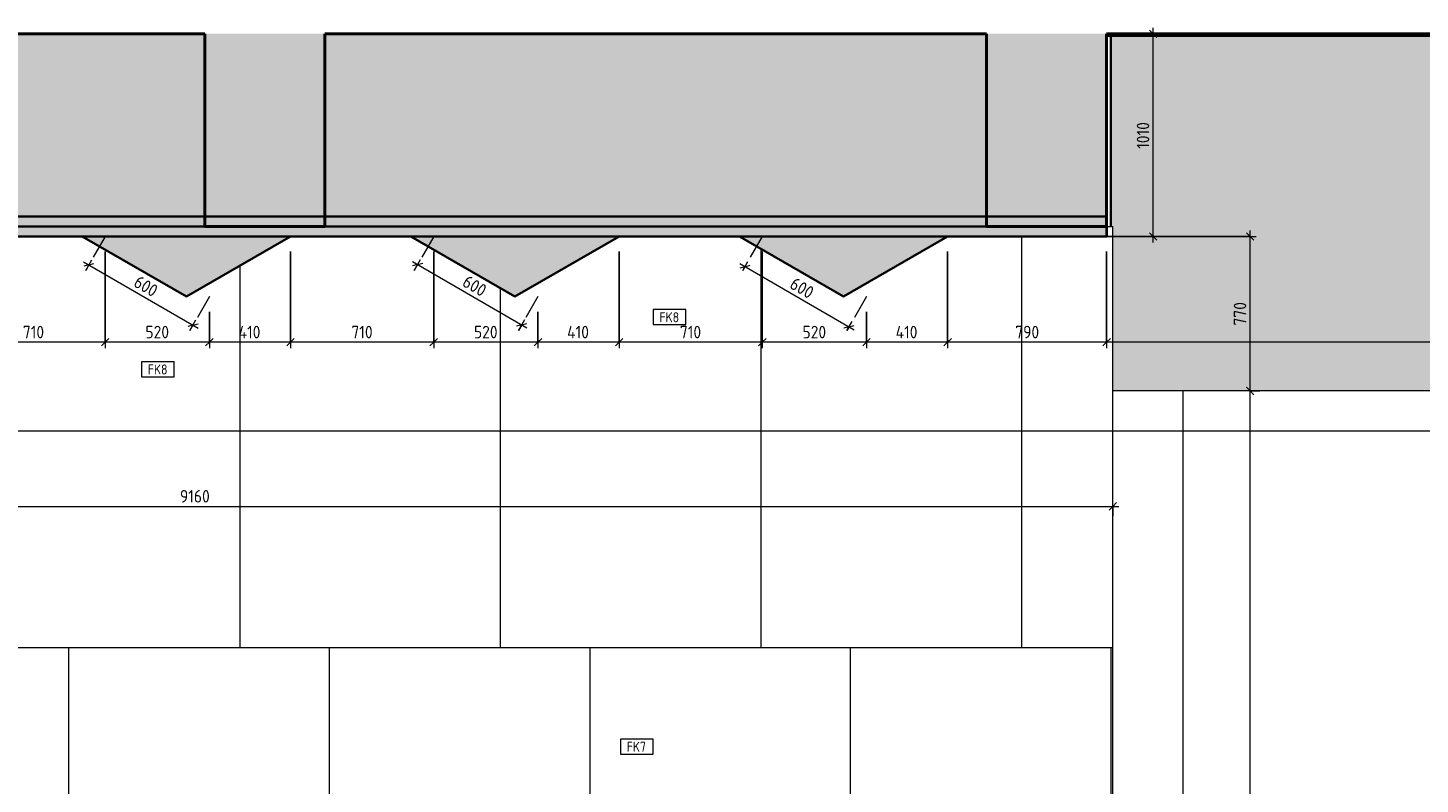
# Model space of a CAD drawing. Header units: millimetres. Extents: x 855 to 77750, y -1987 to 27400.
# Drawn here: x 51154 to 58100, y 4340 to 8110 of the extents above; entities that cross this region are included whole.
import ezdxf

# ---------------------------------------------------------------- set-up
doc = ezdxf.new("R2010")
doc.units = ezdxf.units.MM
for name, color, linetype, lineweight in [('A-ANNO-DIMS', 7, 'Continuous', 9), ('A-ANNO-DIMS-25', 7, 'Continuous', 9), ('A-DETL', 7, 'Continuous', 9), ('A-GENM', 7, 'Continuous', 9), ('A-GENM-1', 7, 'Continuous', 30), ('A-WALL', 7, 'Continuous', 9), ('A-WALL-IDEN', 7, 'Continuous', 9), ('A-WALL-PATT', 7, 'Continuous', 9), ('I-WALL', 7, 'Continuous', 9), ('S-COLS', 7, 'Continuous', 9)]:
    doc.layers.add(name, color=color, linetype=linetype, lineweight=lineweight)
for name, color, linetype, lineweight, true_color in [('A-CLNG-1', 7, 'Continuous', 9, 0x787878), ('A-CLNG-FNSH-1', 7, 'Continuous', 30, 0x3c3c3c), ('A-FLOR-1', 7, 'Continuous', 9, 0x787878), ('A-FLOR-FNSH-1', 7, 'Continuous', 40, 0x3c3c3c)]:
    doc.layers.add(name, color=color, linetype=linetype, lineweight=lineweight, true_color=true_color)
doc.styles.add('GOST Common_5', font='GOST_Common.ttf', dxfattribs={"width": 0.9, "height": 50})
doc.styles.add('ISOCPEUR_2', font='isocpeur.ttf', dxfattribs={"width": 0.9, "height": 62.5})
doc.dimstyles.new('ISO-2_5_0_9К_БОЛЬШОЙ_1', dxfattribs={"dimscale": 304.8, "dimtxt": 62.248823, "dimasz": 0.123031, "dimexe": 0.098425, "dimexo": 0.246063, "dimgap": 0, "dimtad": 1, "dimdec": 0, "dimrnd": 10, "dimzin": 0, "dimdsep": 46, "dimtxsty": 'ISOCPEUR_2', "dimblk1": 'OBLIQUE', "dimblk2": 'OBLIQUE', "dimsah": 1, "dimcen": 0.09, "dimdle": 0.098425, "dimazin": 0, "dimtfac": 1, "dimtdec": 4, "dimtix": 1, "dimtmove": 0, "dimatfit": 3, "dimfxl": 1, "dimtvp": 1, "dimtolj": 1, "dimtzin": 0, "dimarcsym": 2})
pattern_1 = [(45, (78446.07, 0), (-14.25598, 14.25598), []), (45, (78460.325, 0), (-14.25598, 14.25598), [25.202, -5.04, 0.8382, -4.202])]

# ---------------------------------------------------------------- blocks, each defined once
blk = doc.blocks.new('BSC_Колонна _Прямоугольная - 600х600-V21-Развертка 1_04-2')
at = {"layer": 'S-COLS'}
blk.add_line((-22510, 7170), (-22510, 8080), dxfattribs=at)
blk = doc.blocks.new('Стены наклон_ амфитеатр - Стены наклон_ амфитеатр-32992696-Развертка 1_04-2')
at = {"layer": 'A-WALL-PATT'}
h = blk.add_hatch(dxfattribs=at)
h.set_pattern_fill('FP_41', color=256, style=0, pattern_type=2)
h.set_pattern_definition([(0, (-27089, 6099.8), (0, 3040), []), (90, (-27089, 6099.8), (-1300, 8e-14), [])])
h.paths.add_polyline_path([(-31041, 5019.1), (-21879, 5019.1), (-21879, 7119.1), (-21909.7, 7119.1), (-21910, 7070), (-22703.2, 7070), (-23222.8, 6770), (-23742.4, 7070), (-24342.4, 7070), (-24862.1, 6770), (-25381.7, 7070), (-25981.7, 7070), (-26501.3, 6770), (-27020.9, 7070), (-27620.9, 7070), (-28140.5, 6770), (-28660, 7070), (-31041, 7070), (-31041, 5048.7)])
at = {"layer": 'A-WALL'}
for p, q in [((-21909.7, 7119.1), (-21879, 7119.1)), ((-21879, 5019.1), (-21879, 7119.1)), ((-21879, 5019.1), (-31041, 5019.1))]:
    blk.add_line(p, q, dxfattribs=at)
blk = doc.blocks.new('Потолок - Тип 1-33095751-Развертка 1_04-2')
at = {"layer": 'A-GENM'}
blk.add_hatch(color=256, dxfattribs=at).paths.add_polyline_path([(-28140.5, 6770), (-27620.9, 7070), (-27020.9, 7070), (-26501.3, 6770), (-25981.7, 7070), (-25381.7, 7070), (-24862.1, 6770), (-24342.4, 7070), (-23742.4, 7070), (-23222.8, 6770), (-22703.2, 7070), (-21909.7, 7070), (-21909.7, 7170), (-28659.7, 7170), (-28659.7, 7069.8), (-28506.9, 6981.5)])
at = {"layer": 'A-GENM-1'}
for p, q in [((-21909.7, 7170), (-28659.7, 7170)), ((-28659.7, 7170), (-28659.7, 7069.8)), ((-21909.7, 7070), (-21909.7, 7170)), ((-28659.7, 7069.8), (-28140.5, 6770)), ((-28140.5, 6770), (-27620.9, 7070)), ((-27620.9, 7070), (-27020.9, 7070)), ((-27020.9, 7070), (-26501.3, 6770)), ((-26501.3, 6770), (-25981.7, 7070)), ((-25981.7, 7070), (-25381.7, 7070)), ((-25381.7, 7070), (-24862.1, 6770)), ((-24862.1, 6770), (-24342.4, 7070)), ((-24342.4, 7070), (-23742.4, 7070)), ((-23742.4, 7070), (-23222.8, 6770)), ((-23222.8, 6770), (-22703.2, 7070)), ((-22703.2, 7070), (-21909.7, 7070))]:
    blk.add_line(p, q, dxfattribs=at)
blk = doc.blocks.new('DIMBLOCK101-Развертка 1_04-2')
at = {"layer": 'A-ANNO-DIMS-25'}
for p, q in [((57300.6, 6300), (57222.2, 6300)), ((57252.2, -30), (57252.2, 6300)), ((57252.2, 6300), (57300.6, 6300)), ((57300.6, 0), (57222.2, 0)), ((57252.2, 0), (57300.6, 0))]:
    blk.add_line(p, q, dxfattribs=at)
at = {"layer": 'A-ANNO-DIMS-25', "lineweight": 20}
for p, q in [((57252.2, 6300), (57233.4, 6318.7)), ((57252.2, 6300), (57270.9, 6281.2)), ((57252.2, 0), (57233.4, 18.8)), ((57252.2, 0), (57270.9, -18.8))]:
    blk.add_line(p, q, dxfattribs=at)
at = {"layer": 'A-ANNO-DIMS-25', "color": 0, "insert": (57170.5, 3071), "char_height": 62.5, "width": 189.619, "attachment_point": 1, "rotation": 90, "line_spacing_factor": 1.149209, "style": 'ISOCPEUR_2'}
blk.add_mtext('6300', dxfattribs=at)
blk = doc.blocks.new('_Oblique')
at = {"color": 0, "linetype": 'ByBlock', "lineweight": -2}
blk.add_line((-0.5, -0.5), (0.5, 0.5), dxfattribs=at)
blk = doc.blocks.new('DIMBLOCK102-Развертка 1_04-2')
at = {"layer": 'A-ANNO-DIMS-25', "lineweight": 20}
for p, q in [((57252.2, 7070), (57233.4, 7088.8)), ((57252.2, 7070), (57270.9, 7051.2)), ((57252.2, 6300), (57233.4, 6318.7)), ((57252.2, 6300), (57270.9, 6281.2))]:
    blk.add_line(p, q, dxfattribs=at)
at = {"layer": 'A-ANNO-DIMS-25'}
for p, q in [((57252.2, 6300), (57252.2, 7100)), ((49861.1, 7070), (57282.2, 7070)), ((57252.2, 7070), (49861.1, 7070)), ((57300.6, 6300), (57222.2, 6300)), ((57252.2, 6300), (57300.6, 6300))]:
    blk.add_line(p, q, dxfattribs=at)
at = {"layer": 'A-ANNO-DIMS-25', "color": 0, "insert": (57170.5, 6625.7), "char_height": 62.5, "width": 142.215, "attachment_point": 1, "rotation": 90, "line_spacing_factor": 1.149209, "style": 'ISOCPEUR_2'}
blk.add_mtext('770', dxfattribs=at)
blk = doc.blocks.new('М_стена_0001 - Типоразмер_без рамки-25382661-Развертка 1_04-2')
at = {"layer": 'A-WALL-IDEN'}
for p, q in [((-24173, 4564.5), (-24336.3, 4564.5)), ((-24336.3, 4564.5), (-24336.3, 4489.5)), ((-24173, 4489.5), (-24173, 4564.5)), ((-24336.3, 4489.5), (-24173, 4489.5))]:
    blk.add_line(p, q, dxfattribs=at)
blk = doc.blocks.new('DIMBLOCK110-Развертка 1_04-2')
at = {"layer": 'A-ANNO-DIMS-25'}
for p, q in [((56536.1, 6995), (56536.1, 6513.1)), ((56536.1, 6543.1), (56536.1, 6995)), ((64544.8, 6543.1), (56536.1, 6543.1)), ((64514.8, 6591.6), (64514.8, 6513.1)), ((64514.8, 6543.1), (64514.8, 6591.6))]:
    blk.add_line(p, q, dxfattribs=at)
at = {"layer": 'A-ANNO-DIMS-25', "lineweight": 20}
for p, q in [((56536.1, 6543.1), (56517.3, 6524.3)), ((56536.1, 6543.1), (56554.8, 6561.8)), ((64514.8, 6543.1), (64496.1, 6524.3)), ((64514.8, 6543.1), (64533.6, 6561.8))]:
    blk.add_line(p, q, dxfattribs=at)
at = {"layer": 'A-ANNO-DIMS-25', "color": 0, "insert": (60446.4, 6624.7), "char_height": 62.5, "width": 189.619, "attachment_point": 1, "line_spacing_factor": 1.149209, "style": 'ISOCPEUR_2'}
blk.add_mtext('7980', dxfattribs=at)
blk = doc.blocks.new('DIMBLOCK111-Развертка 1_04-2')
at = {"layer": 'A-ANNO-DIMS-25'}
for p, q in [((55742.9, 6995), (55742.9, 6513.1)), ((55742.9, 6543.1), (55742.9, 6995)), ((56536.1, 6995), (56536.1, 6513.1)), ((56536.1, 6543.1), (56536.1, 6995)), ((56536.1, 6543.1), (55742.9, 6543.1))]:
    blk.add_line(p, q, dxfattribs=at)
at = {"layer": 'A-ANNO-DIMS-25', "lineweight": 20}
for p, q in [((55742.9, 6543.1), (55724.1, 6524.3)), ((55742.9, 6543.1), (55761.6, 6561.8)), ((56536.1, 6543.1), (56517.3, 6524.3)), ((56536.1, 6543.1), (56554.8, 6561.8))]:
    blk.add_line(p, q, dxfattribs=at)
at = {"layer": 'A-ANNO-DIMS-25', "color": 0, "insert": (56080.2, 6624.7), "char_height": 62.5, "width": 142.215, "attachment_point": 1, "line_spacing_factor": 1.149209, "style": 'ISOCPEUR_2'}
blk.add_mtext('790', dxfattribs=at)
blk = doc.blocks.new('DIMBLOCK112-Развертка 1_04-2')
at = {"layer": 'A-ANNO-DIMS-25'}
for p, q in [((55742.9, 6995), (55742.9, 6513.1)), ((55742.9, 6543.1), (55742.9, 6995)), ((55337.7, 6695), (55337.7, 6513.1)), ((55337.7, 6543.1), (55337.7, 6695)), ((55742.9, 6543.1), (55337.7, 6543.1))]:
    blk.add_line(p, q, dxfattribs=at)
at = {"layer": 'A-ANNO-DIMS-25', "lineweight": 20}
for p, q in [((55337.7, 6543.1), (55319, 6524.3)), ((55337.7, 6543.1), (55356.5, 6561.8)), ((55742.9, 6543.1), (55724.1, 6524.3)), ((55742.9, 6543.1), (55761.6, 6561.8))]:
    blk.add_line(p, q, dxfattribs=at)
at = {"layer": 'A-ANNO-DIMS-25', "color": 0, "insert": (55483.4, 6624.7), "char_height": 62.5, "width": 136.469, "attachment_point": 1, "line_spacing_factor": 1.149209, "style": 'ISOCPEUR_2'}
blk.add_mtext('410', dxfattribs=at)
blk = doc.blocks.new('DIMBLOCK113-Развертка 1_04-2')
at = {"layer": 'A-ANNO-DIMS-25'}
for p, q in [((54818.1, 6995), (54818.1, 6513.1)), ((54818.1, 6543.1), (54818.1, 6995)), ((55337.7, 6695), (55337.7, 6513.1)), ((55337.7, 6543.1), (55337.7, 6695)), ((55337.7, 6543.1), (54818.1, 6543.1))]:
    blk.add_line(p, q, dxfattribs=at)
at = {"layer": 'A-ANNO-DIMS-25', "lineweight": 20}
for p, q in [((54818.1, 6543.1), (54799.4, 6524.3)), ((54818.1, 6543.1), (54836.9, 6561.8)), ((55337.7, 6543.1), (55319, 6524.3)), ((55337.7, 6543.1), (55356.5, 6561.8))]:
    blk.add_line(p, q, dxfattribs=at)
at = {"layer": 'A-ANNO-DIMS-25', "color": 0, "insert": (55018.7, 6624.7), "char_height": 62.5, "width": 142.215, "attachment_point": 1, "line_spacing_factor": 1.149209, "style": 'ISOCPEUR_2'}
blk.add_mtext('520', dxfattribs=at)
blk = doc.blocks.new('DIMBLOCK114-Развертка 1_04-2')
at = {"layer": 'A-ANNO-DIMS-25'}
for p, q in [((54103.6, 6995), (54103.6, 6513.1)), ((54103.6, 6543.1), (54103.6, 6995)), ((54818.1, 6995), (54818.1, 6513.1)), ((54818.1, 6543.1), (54818.1, 6995)), ((54818.1, 6543.1), (54103.6, 6543.1))]:
    blk.add_line(p, q, dxfattribs=at)
at = {"layer": 'A-ANNO-DIMS-25', "lineweight": 20}
for p, q in [((54103.6, 6543.1), (54084.9, 6524.3)), ((54103.6, 6543.1), (54122.4, 6561.8)), ((54818.1, 6543.1), (54799.4, 6524.3)), ((54818.1, 6543.1), (54836.9, 6561.8))]:
    blk.add_line(p, q, dxfattribs=at)
at = {"layer": 'A-ANNO-DIMS-25', "color": 0, "insert": (54407, 6624.7), "char_height": 62.5, "width": 129.286, "attachment_point": 1, "line_spacing_factor": 1.149209, "style": 'ISOCPEUR_2'}
blk.add_mtext('710', dxfattribs=at)
blk = doc.blocks.new('DIMBLOCK115-Развертка 1_04-2')
at = {"layer": 'A-ANNO-DIMS-25'}
for p, q in [((54103.6, 6995), (54103.6, 6513.1)), ((54103.6, 6543.1), (54103.6, 6995)), ((53698.5, 6695), (53698.5, 6513.1)), ((53698.5, 6543.1), (53698.5, 6695)), ((54103.6, 6543.1), (53698.5, 6543.1))]:
    blk.add_line(p, q, dxfattribs=at)
at = {"layer": 'A-ANNO-DIMS-25', "lineweight": 20}
for p, q in [((53698.5, 6543.1), (53679.8, 6524.3)), ((53698.5, 6543.1), (53717.3, 6561.8)), ((54103.6, 6543.1), (54084.9, 6524.3)), ((54103.6, 6543.1), (54122.4, 6561.8))]:
    blk.add_line(p, q, dxfattribs=at)
at = {"layer": 'A-ANNO-DIMS-25', "color": 0, "insert": (53844.2, 6624.7), "char_height": 62.5, "width": 136.469, "attachment_point": 1, "line_spacing_factor": 1.149209, "style": 'ISOCPEUR_2'}
blk.add_mtext('410', dxfattribs=at)
blk = doc.blocks.new('DIMBLOCK116-Развертка 1_04-2')
at = {"layer": 'A-ANNO-DIMS-25'}
for p, q in [((53178.9, 6995), (53178.9, 6513.1)), ((53178.9, 6543.1), (53178.9, 6995)), ((53698.5, 6695), (53698.5, 6513.1)), ((53698.5, 6543.1), (53698.5, 6695)), ((53698.5, 6543.1), (53178.9, 6543.1))]:
    blk.add_line(p, q, dxfattribs=at)
at = {"layer": 'A-ANNO-DIMS-25', "lineweight": 20}
for p, q in [((53178.9, 6543.1), (53160.1, 6524.3)), ((53178.9, 6543.1), (53197.6, 6561.8)), ((53698.5, 6543.1), (53679.8, 6524.3)), ((53698.5, 6543.1), (53717.3, 6561.8))]:
    blk.add_line(p, q, dxfattribs=at)
at = {"layer": 'A-ANNO-DIMS-25', "color": 0, "insert": (53379.4, 6624.7), "char_height": 62.5, "width": 142.215, "attachment_point": 1, "line_spacing_factor": 1.149209, "style": 'ISOCPEUR_2'}
blk.add_mtext('520', dxfattribs=at)
blk = doc.blocks.new('DIMBLOCK117-Развертка 1_04-2')
at = {"layer": 'A-ANNO-DIMS-25'}
for p, q in [((52464.4, 6995), (52464.4, 6513.1)), ((52464.4, 6543.1), (52464.4, 6995)), ((53178.9, 6995), (53178.9, 6513.1)), ((53178.9, 6543.1), (53178.9, 6995)), ((53178.9, 6543.1), (52464.4, 6543.1))]:
    blk.add_line(p, q, dxfattribs=at)
at = {"layer": 'A-ANNO-DIMS-25', "lineweight": 20}
for p, q in [((52464.4, 6543.1), (52445.7, 6524.3)), ((52464.4, 6543.1), (52483.2, 6561.8)), ((53178.9, 6543.1), (53160.1, 6524.3)), ((53178.9, 6543.1), (53197.6, 6561.8))]:
    blk.add_line(p, q, dxfattribs=at)
at = {"layer": 'A-ANNO-DIMS-25', "color": 0, "insert": (52767.8, 6624.7), "char_height": 62.5, "width": 129.286, "attachment_point": 1, "line_spacing_factor": 1.149209, "style": 'ISOCPEUR_2'}
blk.add_mtext('710', dxfattribs=at)
blk = doc.blocks.new('DIMBLOCK118-Развертка 1_04-2')
at = {"layer": 'A-ANNO-DIMS-25'}
for p, q in [((52464.4, 6995), (52464.4, 6513.1)), ((52464.4, 6543.1), (52464.4, 6995)), ((52059.3, 6695), (52059.3, 6513.1)), ((52059.3, 6543.1), (52059.3, 6695)), ((52464.4, 6543.1), (52059.3, 6543.1))]:
    blk.add_line(p, q, dxfattribs=at)
at = {"layer": 'A-ANNO-DIMS-25', "lineweight": 20}
for p, q in [((52059.3, 6543.1), (52040.5, 6524.3)), ((52059.3, 6543.1), (52078, 6561.8)), ((52464.4, 6543.1), (52445.7, 6524.3)), ((52464.4, 6543.1), (52483.2, 6561.8))]:
    blk.add_line(p, q, dxfattribs=at)
at = {"layer": 'A-ANNO-DIMS-25', "color": 0, "insert": (52205, 6624.7), "char_height": 62.5, "width": 136.469, "attachment_point": 1, "line_spacing_factor": 1.149209, "style": 'ISOCPEUR_2'}
blk.add_mtext('410', dxfattribs=at)
blk = doc.blocks.new('DIMBLOCK119-Развертка 1_04-2')
at = {"layer": 'A-ANNO-DIMS-25'}
for p, q in [((51539.7, 6995), (51539.7, 6513.1)), ((51539.7, 6543.1), (51539.7, 6995)), ((52059.3, 6695), (52059.3, 6513.1)), ((52059.3, 6543.1), (52059.3, 6695)), ((52059.3, 6543.1), (51539.7, 6543.1))]:
    blk.add_line(p, q, dxfattribs=at)
at = {"layer": 'A-ANNO-DIMS-25', "lineweight": 20}
for p, q in [((51539.7, 6543.1), (51520.9, 6524.3)), ((51539.7, 6543.1), (51558.4, 6561.8)), ((52059.3, 6543.1), (52040.5, 6524.3)), ((52059.3, 6543.1), (52078, 6561.8))]:
    blk.add_line(p, q, dxfattribs=at)
at = {"layer": 'A-ANNO-DIMS-25', "color": 0, "insert": (51740.2, 6624.7), "char_height": 62.5, "width": 142.215, "attachment_point": 1, "line_spacing_factor": 1.149209, "style": 'ISOCPEUR_2'}
blk.add_mtext('520', dxfattribs=at)
blk = doc.blocks.new('DIMBLOCK120-Развертка 1_04-2')
at = {"layer": 'A-ANNO-DIMS-25'}
for p, q in [((50825.2, 6995), (50825.2, 6513.1)), ((50825.2, 6543.1), (50825.2, 6995)), ((51539.7, 6995), (51539.7, 6513.1)), ((51539.7, 6543.1), (51539.7, 6995)), ((51539.7, 6543.1), (50825.2, 6543.1))]:
    blk.add_line(p, q, dxfattribs=at)
at = {"layer": 'A-ANNO-DIMS-25', "lineweight": 20}
for p, q in [((50825.2, 6543.1), (50806.4, 6524.3)), ((50825.2, 6543.1), (50843.9, 6561.8)), ((51539.7, 6543.1), (51520.9, 6524.3)), ((51539.7, 6543.1), (51558.4, 6561.8))]:
    blk.add_line(p, q, dxfattribs=at)
at = {"layer": 'A-ANNO-DIMS-25', "color": 0, "insert": (51128.5, 6624.7), "char_height": 62.5, "width": 129.286, "attachment_point": 1, "line_spacing_factor": 1.149209, "style": 'ISOCPEUR_2'}
blk.add_mtext('710', dxfattribs=at)
blk = doc.blocks.new('DIMBLOCK124-Развертка 1_04-2')
at = {"layer": 'A-ANNO-DIMS-25'}
for p, q in [((60281.1, 8080), (56738.2, 8080)), ((56768.2, 7040), (56768.2, 8110)), ((56768.2, 8080), (60281.1, 8080)), ((56611.1, 7070), (56798.2, 7070)), ((56768.2, 7070), (56611.1, 7070))]:
    blk.add_line(p, q, dxfattribs=at)
at = {"layer": 'A-ANNO-DIMS-25', "lineweight": 20}
for p, q in [((56768.2, 8080), (56749.4, 8098.8)), ((56768.2, 8080), (56786.9, 8061.3)), ((56768.2, 7070), (56749.4, 7088.8)), ((56768.2, 7070), (56786.9, 7051.2))]:
    blk.add_line(p, q, dxfattribs=at)
at = {"layer": 'A-ANNO-DIMS-25', "color": 0, "insert": (56686.5, 7506.8), "char_height": 62.5, "width": 163.762, "attachment_point": 1, "rotation": 90, "line_spacing_factor": 1.149209, "style": 'ISOCPEUR_2'}
blk.add_mtext('1010', dxfattribs=at)
blk = doc.blocks.new('DIMBLOCK125-Развертка 1_04-2')
at = {"layer": 'A-ANNO-DIMS-25'}
for p, q in [((54705.3, 6934.5), (55276.8, 6604.5)), ((54720.6, 6901.1), (54746.2, 6945.5)), ((54731.2, 6919.5), (54720.6, 6901.1)), ((55240.2, 6601.1), (55265.8, 6645.5)), ((55250.8, 6619.5), (55240.2, 6601.1))]:
    blk.add_line(p, q, dxfattribs=at)
at = {"layer": 'A-ANNO-DIMS-25', "lineweight": 20}
for p, q in [((54731.2, 6919.5), (54705.6, 6912.6)), ((54731.2, 6919.5), (54756.8, 6926.4)), ((55250.8, 6619.5), (55225.2, 6612.6)), ((55250.8, 6619.5), (55276.5, 6626.4))]:
    blk.add_line(p, q, dxfattribs=at)
at = {"layer": 'A-ANNO-DIMS-25', "color": 0, "insert": (54980.6, 6869.8), "char_height": 62.5, "width": 142.215, "attachment_point": 1, "rotation": 330, "line_spacing_factor": 1.149209, "style": 'ISOCPEUR_2'}
blk.add_mtext('600', dxfattribs=at)
blk = doc.blocks.new('DIMBLOCK126-Развертка 1_04-2')
at = {"layer": 'A-ANNO-DIMS-25'}
for p, q in [((53081.4, 6901.1), (53113.1, 6956)), ((53072.1, 6945), (53643.7, 6615)), ((53098.1, 6930), (53081.4, 6901.1)), ((53601, 6601.1), (53632.7, 6656)), ((53617.7, 6630), (53601, 6601.1))]:
    blk.add_line(p, q, dxfattribs=at)
at = {"layer": 'A-ANNO-DIMS-25', "lineweight": 20}
for p, q in [((53098.1, 6930), (53072.4, 6923.1)), ((53098.1, 6930), (53123.7, 6936.9)), ((53617.7, 6630), (53592.1, 6623.1)), ((53617.7, 6630), (53643.3, 6636.9))]:
    blk.add_line(p, q, dxfattribs=at)
at = {"layer": 'A-ANNO-DIMS-25', "color": 0, "insert": (53347.4, 6880.3), "char_height": 62.5, "width": 142.215, "attachment_point": 1, "rotation": 330, "line_spacing_factor": 1.149209, "style": 'ISOCPEUR_2'}
blk.add_mtext('600', dxfattribs=at)
blk = doc.blocks.new('DIMBLOCK127-Развертка 1_04-2')
at = {"layer": 'A-ANNO-DIMS-25'}
for p, q in [((51442.2, 6901.1), (51472.8, 6954.2)), ((51431.8, 6943.2), (52003.4, 6613.2)), ((51457.8, 6928.2), (51442.2, 6901.1)), ((51961.8, 6601.1), (51992.4, 6654.2)), ((51977.4, 6628.2), (51961.8, 6601.1))]:
    blk.add_line(p, q, dxfattribs=at)
at = {"layer": 'A-ANNO-DIMS-25', "lineweight": 20}
for p, q in [((51457.8, 6928.2), (51432.2, 6921.4)), ((51457.8, 6928.2), (51483.4, 6935.1)), ((51977.4, 6628.2), (51951.8, 6621.4)), ((51977.4, 6628.2), (52003, 6635.1))]:
    blk.add_line(p, q, dxfattribs=at)
at = {"layer": 'A-ANNO-DIMS-25', "color": 0, "insert": (51707.1, 6878.6), "char_height": 62.5, "width": 142.215, "attachment_point": 1, "rotation": 330, "line_spacing_factor": 1.149209, "style": 'ISOCPEUR_2'}
blk.add_mtext('600', dxfattribs=at)
blk = doc.blocks.new('DIMBLOCK134-Развертка 1_04-2')
at = {"layer": 'A-ANNO-DIMS-25'}
for p, q in [((47375.1, 5724.5), (56597.1, 5724.5)), ((47405.1, 5676), (47405.1, 5754.5)), ((47405.1, 5724.5), (47405.1, 5676)), ((56567.1, 5676), (56567.1, 5754.5)), ((56567.1, 5724.5), (56567.1, 5676))]:
    blk.add_line(p, q, dxfattribs=at)
at = {"layer": 'A-ANNO-DIMS-25', "lineweight": 20}
for p, q in [((47405.1, 5724.5), (47386.3, 5705.7)), ((47405.1, 5724.5), (47423.8, 5743.2)), ((56567.1, 5724.5), (56548.3, 5705.7)), ((56567.1, 5724.5), (56585.8, 5743.2))]:
    blk.add_line(p, q, dxfattribs=at)
at = {"layer": 'A-ANNO-DIMS-25', "color": 0, "insert": (51912.4, 5806.1), "char_height": 62.5, "width": 176.691, "attachment_point": 1, "line_spacing_factor": 1.149209, "style": 'ISOCPEUR_2'}
blk.add_mtext('9160', dxfattribs=at)

msp = doc.modelspace()

# ---------------------------------------------------------------- hatches: boundary and pattern name
at = {"layer": 'A-CLNG-1'}
for points in [[(58451, 8070), (59736.1, 8070), (59736.1, 8080), (56536.1, 8080), (56536.1, 8070), (57235.1, 8070)], [(52371.2, 7070), (56536.1, 7070), (56536.1, 7120), (49786.1, 7120), (49786.1, 7070), (49939.2, 7070)]]:
    msp.add_hatch(color=256, dxfattribs=at).paths.add_polyline_path(points)
at = {"layer": 'A-FLOR-1'}
h = msp.add_hatch(dxfattribs=at)
h.set_pattern_fill('FP_33', color=256, style=0, pattern_type=2)
h.set_pattern_definition(pattern_1)
h.paths.add_polyline_path([(56019.1, 8080), (64530.4, 8080), (64530.4, 8081), (45075.6, 8081), (45075.6, 8080), (55936.3, 8080)])
h = msp.add_hatch(dxfattribs=at)
h.set_pattern_fill('FP_33', color=256, style=0, pattern_type=2)
h.set_pattern_definition(pattern_1)
h.paths.add_polyline_path([(64530.4, 7120), (64530.4, 8080), (64136.1, 8080), (64136.1, 7120)])
h.paths.add_polyline_path([(48436.1, 7120), (48436.1, 8080), (47836.1, 8080), (47836.1, 7120)])
h.paths.add_polyline_path([(52036.1, 7120), (52636.1, 7120), (52636.1, 8080), (52036.1, 8080)])
h.paths.add_polyline_path([(60336.1, 7120), (60336.1, 8080), (59736.1, 8080), (59736.1, 7120)])
h.paths.add_polyline_path([(55936.3, 7120), (56536.3, 7120), (56536.3, 8080), (55936.3, 8080)])
at = {"layer": 'A-WALL-PATT'}
msp.add_hatch(color=256, dxfattribs=at).paths.add_polyline_path([(63315, 6300), (64514.8, 6300), (64514.8, 7120), (64136.1, 7120), (64136.1, 8070), (64116.1, 8070), (64116.1, 7120), (64115.1, 7120), (64115.1, 8070), (60336.1, 8070), (60336.1, 7110), (59736.1, 7110), (59736.1, 8070), (56558.1, 8069.8), (56558.1, 7119.1), (56567.1, 7119.1), (56567.1, 6300), (62099, 6300)])
h = msp.add_hatch(dxfattribs=at)
h.set_pattern_fill('FP_42', color=256, style=0, pattern_type=2)
h.set_pattern_definition([(0, (56917, 0), (0, 3050), []), (90, (56917.1, 0), (-1300, 8e-14), [])])
h.paths.add_polyline_path([(61415, 0), (62266.1, 0), (62266.1, 2100), (63366.1, 2100), (63366.1, 0), (64530.4, 0), (64530.4, 4200), (64135.8, 4200), (64135.8, 4850), (64514.8, 4850), (64514.8, 6300), (56567.1, 6300), (56567.1, 2719.2), (58215.1, 2719.2), (58215.1, 396.3), (58216.1, 400), (58252.3, 264.8), (58215.1, 264.8), (58215.1, 0), (58480.8, 0), (58480.8, 36.2), (58616.1, 0), (59836.1, 0), (59836.1, 20), (60196.1, 20), (60196.1, 0), (61339, 0)])
h = msp.add_hatch(dxfattribs=at)
h.set_pattern_fill('FP_34', color=256, style=0, pattern_type=2)
h.set_pattern_definition([(0, (47457, 0), (0, 3050), []), (90, (47457.1, 0), (-1300, 8e-14), [])])
h.paths.add_polyline_path([(55715.1, 420), (55877.1, 420), (55877.1, 465), (56377.1, 465), (56377.1, 420), (56567.1, 420), (56567.1, 684.8), (56514.8, 684.8), (56551.1, 820), (56567.1, 760.3), (56567.1, 5019.1), (47405.1, 5019.1), (47405.1, 4200), (48451.1, 4200), (48451.1, 4185), (48456.1, 4185), (48456.1, 3780), (48677.1, 3780), (48677.1, 3825), (49177.1, 3825), (49177.1, 3780), (49351.1, 3780), (49351.1, 3765), (49356.1, 3765), (49356.1, 3360), (50251.1, 3360), (50251.1, 3345), (50256.1, 3345), (50256.1, 2940), (50457.1, 2940), (50457.1, 2985), (50957.1, 2985), (50957.1, 2940), (51151.1, 2940), (51151.1, 2925), (51156.1, 2925), (51156.1, 2520), (52047.1, 2520), (52047.1, 2505), (52056.1, 2505), (52056.1, 2100), (52257.1, 2100), (52257.1, 2145), (52757.1, 2145), (52757.1, 2100), (52951.1, 2100), (52951.1, 2085), (52956.1, 2085), (52956.1, 1675.1), (53146.1, 1675.1), (53146.1, 1725), (53646.1, 1725), (53646.1, 1675.1), (53851.1, 1675.1), (53851.1, 1665), (53856.1, 1665), (53856.1, 1255.1), (54751.1, 1255.1), (54751.1, 1245), (54756.1, 1245), (54756.1, 835), (54977.1, 835), (54977.1, 885), (55477.1, 885), (55477.1, 835), (55651.1, 835), (55651.1, 825), (55656.1, 825), (55656.1, 420)])
h.paths.add_polyline_path([(48397.1, 4205), (47897.1, 4205), (47897.1, 4255), (48397.1, 4255), (48397.1, 4243.4)])
at = {"layer": 'I-WALL'}
h = msp.add_hatch(color=256, dxfattribs=at)
h.paths.add_polyline_path([(47836.1, 4120), (47856.1, 4120), (47856.1, 4185), (48451.1, 4185), (48451.1, 4200), (47836.1, 4200), (47836.1, 4185)])
h.paths.add_polyline_path([(48436.1, 7120), (49786.3, 7120), (49786.3, 7170), (52036.1, 7170), (52036.1, 8080), (48436.1, 8080), (48436.1, 8073.3)])
h.paths.add_polyline_path([(54495.5, 7170), (55936.3, 7170), (55936.3, 8080), (52636.1, 8080), (52636.1, 7170), (54103.6, 7170)])
h.paths.add_polyline_path([(60336.1, 8070), (60356.1, 8070), (60356.1, 8080), (60336.1, 8080), (60336.1, 8073.9)])
msp.add_hatch(color=256, dxfattribs=at).paths.add_polyline_path([(56558.1, 7119.1), (56558.1, 8070), (56556.1, 8070), (56556.1, 7119.1)])

# ---------------------------------------------------------------- linework, layer by layer
at = {"layer": 'A-CLNG-FNSH-1'}
for p, q in [((56536.3, 8080), (56536.1, 8080)), ((56536.1, 8080), (56536.1, 8070)), ((56536.1, 8070), (59736.1, 8070)), ((55936.3, 7120), (45458.1, 7120)), ((56536.1, 7070), (56536.1, 7120)), ((45458.1, 7070), (56536.1, 7070))]:
    msp.add_line(p, q, dxfattribs=at)
at = {"layer": 'A-DETL'}
for p, q in [((51539.7, 7070), (51479.7, 6966.1)), ((53178.9, 7070), (53118.9, 6966.1)), ((54818.1, 7070), (54758.1, 6966.1)), ((52059.3, 6770), (51999.3, 6666.1)), ((53698.5, 6770), (53638.5, 6666.1)), ((55337.7, 6770), (55277.7, 6666.1))]:
    msp.add_line(p, q, dxfattribs=at)
at = {"layer": 'A-FLOR-FNSH-1'}
for p, q in [((48436.1, 8080), (52036.1, 8080)), ((52036.1, 8080), (52036.1, 7120)), ((52636.1, 8080), (55936.3, 8080)), ((52636.1, 7120), (52636.1, 8080)), ((55936.3, 8080), (55936.3, 7120)), ((56536.3, 8080), (59736.1, 8080)), ((56536.3, 7120), (56536.3, 8080)), ((52036.1, 7120), (52636.1, 7120)), ((55936.3, 7120), (56536.3, 7120))]:
    msp.add_line(p, q, dxfattribs=at)
at = {"layer": 'I-WALL'}
for p, q in [((56556.1, 7119.1), (56556.1, 8070)), ((56558.1, 8070), (56558.1, 7119.1)), ((64514.8, 6300), (56567.1, 6300)), ((56567.1, 760.3), (56567.1, 5019.1))]:
    msp.add_line(p, q, dxfattribs=at)

# ---------------------------------------------------------------- block references
at = {"layer": 'A-GENM'}
msp.add_blockref('Потолок - Тип 1-33095751-Развертка 1_04-2', (78446.1, 0), dxfattribs=at)
at = {"layer": 'A-WALL'}
msp.add_blockref('Стены наклон_ амфитеатр - Стены наклон_ амфитеатр-32992696-Развертка 1_04-2', (78446.1, 0), dxfattribs=at)
at = {"layer": 'A-WALL-IDEN'}
for p in [(78609.4, 2141.4), (76056.6, 1881), (78446.1, 0)]:
    msp.add_blockref('М_стена_0001 - Типоразмер_без рамки-25382661-Развертка 1_04-2', p, dxfattribs=at)
at = {"layer": 'S-COLS'}
msp.add_blockref('BSC_Колонна _Прямоугольная - 600х600-V21-Развертка 1_04-2', (78446.1, 0), dxfattribs=at)

# ---------------------------------------------------------------- texts
at = {"layer": 'A-WALL-IDEN', "char_height": 50, "width": 124.462, "attachment_point": 1, "style": 'GOST Common_5'}
for s, insert in [('FK8', (54304.7, 6692.3)), ('FK8', (51751.9, 6431.9)), ('FK7', (54141.4, 4550.9))]:
    msp.add_mtext(s, dxfattribs=dict(at, insert=insert))

# ---------------------------------------------------------------- dimensions: what is measured, and where the dimension line sits
at = {"layer": 'A-ANNO-DIMS'}
for base, p1, p2, angle, override, picture, middle in [((56768.2, 8080), (56536.1, 7070), (60356.1, 8080), 90, {"dimpost": '<>', "dimfxl": 3951.265596}, 'DIMBLOCK124-Развертка 1_04-2', (56736.9, 7575)), ((57252.2, 7070), (57225.6, 6300), (49786.1, 7070), 90, {"dimpost": '<>', "dimfxl": 7479.311888}, 'DIMBLOCK102-Развертка 1_04-2', (57220.9, 6685)), ((51977.4, 6628.2), (51479.7, 6966.1), (51999.3, 6666.1), 330, {"dimpost": '<>', "dimfxl": 600}, 'DIMBLOCK127-Развертка 1_04-2', (51733.2, 6805.3)), ((53617.7, 6630), (53118.9, 6966.1), (53638.5, 6666.1), 330, {"dimpost": '<>', "dimfxl": 600}, 'DIMBLOCK126-Развертка 1_04-2', (53373.5, 6807.1)), ((55250.8, 6619.5), (54758.1, 6966.1), (55277.7, 6666.1), 330, {"dimpost": '<>', "dimfxl": 600}, 'DIMBLOCK125-Развертка 1_04-2', (55006.7, 6796.6)), ((57252.2, 6300), (57225.6, 0), (57225.6, 6300), 90, {"dimpost": '<>', "dimfxl": 6300}, 'DIMBLOCK101-Развертка 1_04-2', (57220.9, 3150))]:
    dim = msp.add_linear_dim(base=base, p1=p1, p2=p2, angle=angle, dimstyle='ISO-2_5_0_9К_БОЛЬШОЙ_1', override=override, dxfattribs=at)
    dim.commit()
    dim.dimension.update_dxf_attribs({"geometry": picture, "text_midpoint": middle})
for base, p1, p2, override, picture, middle in [((50825.1736, 6543.0713), (51539.6604, 7070), (50825.1736, 7070), {"dimpost": '<>', "dimfxl": 714.486847}, 'DIMBLOCK120-Развертка 1_04-2', (51182.417, 6574.3213)), ((51539.7, 6543.1), (52059.3, 6770), (51539.7, 7070), {"dimpost": '<>', "dimfxl": 600}, 'DIMBLOCK119-Развертка 1_04-2', (51799.5, 6574.3)), ((52059.3, 6543.1), (52464.4, 7070), (52059.3, 6770), {"dimpost": '<>', "dimfxl": 504.112107}, 'DIMBLOCK118-Развертка 1_04-2', (52261.8, 6574.3)), ((52464.4041, 6543.0713), (53178.8909, 7070), (52464.4041, 7070), {"dimpost": '<>', "dimfxl": 714.486847}, 'DIMBLOCK117-Развертка 1_04-2', (52821.6475, 6574.3213)), ((53178.9, 6543.1), (53698.5, 6770), (53178.9, 7070), {"dimpost": '<>', "dimfxl": 600}, 'DIMBLOCK116-Развертка 1_04-2', (53438.7, 6574.3)), ((53698.5, 6543.1), (54103.6, 7070), (53698.5, 6770), {"dimpost": '<>', "dimfxl": 504.112107}, 'DIMBLOCK115-Развертка 1_04-2', (53901.1, 6574.3)), ((54103.6345, 6543.0713), (54818.1214, 7070), (54103.6345, 7070), {"dimpost": '<>', "dimfxl": 714.486847}, 'DIMBLOCK114-Развертка 1_04-2', (54460.878, 6574.3213)), ((54818.1, 6543.1), (55337.7, 6770), (54818.1, 7070), {"dimpost": '<>', "dimfxl": 600}, 'DIMBLOCK113-Развертка 1_04-2', (55077.9, 6574.3)), ((55337.7, 6543.1), (55742.9, 7070), (55337.7, 6770), {"dimpost": '<>', "dimfxl": 504.112107}, 'DIMBLOCK112-Развертка 1_04-2', (55540.3, 6574.3)), ((55742.9, 6543.1), (56536.1, 7070), (55742.9, 7070), {"dimpost": '<>', "dimfxl": 793.204402}, 'DIMBLOCK111-Развертка 1_04-2', (56139.5, 6574.3)), ((56536.1, 6543.1), (64514.8, 6516.6), (56536.1, 7070), {"dimpost": '<>', "dimfxl": 7997.915318}, 'DIMBLOCK110-Развертка 1_04-2', (60525.4, 6574.3)), ((56567.1, 5724.5), (47405.1, 5751), (56567.1, 5751), {"dimpost": '<>', "dimfxl": 9162}, 'DIMBLOCK134-Развертка 1_04-2', (51986.1, 5755.7))]:
    dim = msp.add_linear_dim(base=base, p1=p1, p2=p2, dimstyle='ISO-2_5_0_9К_БОЛЬШОЙ_1', override=override, dxfattribs=at)
    dim.commit()
    dim.dimension.update_dxf_attribs({"geometry": picture, "text_midpoint": middle})

doc.saveas('drawing.dxf')
